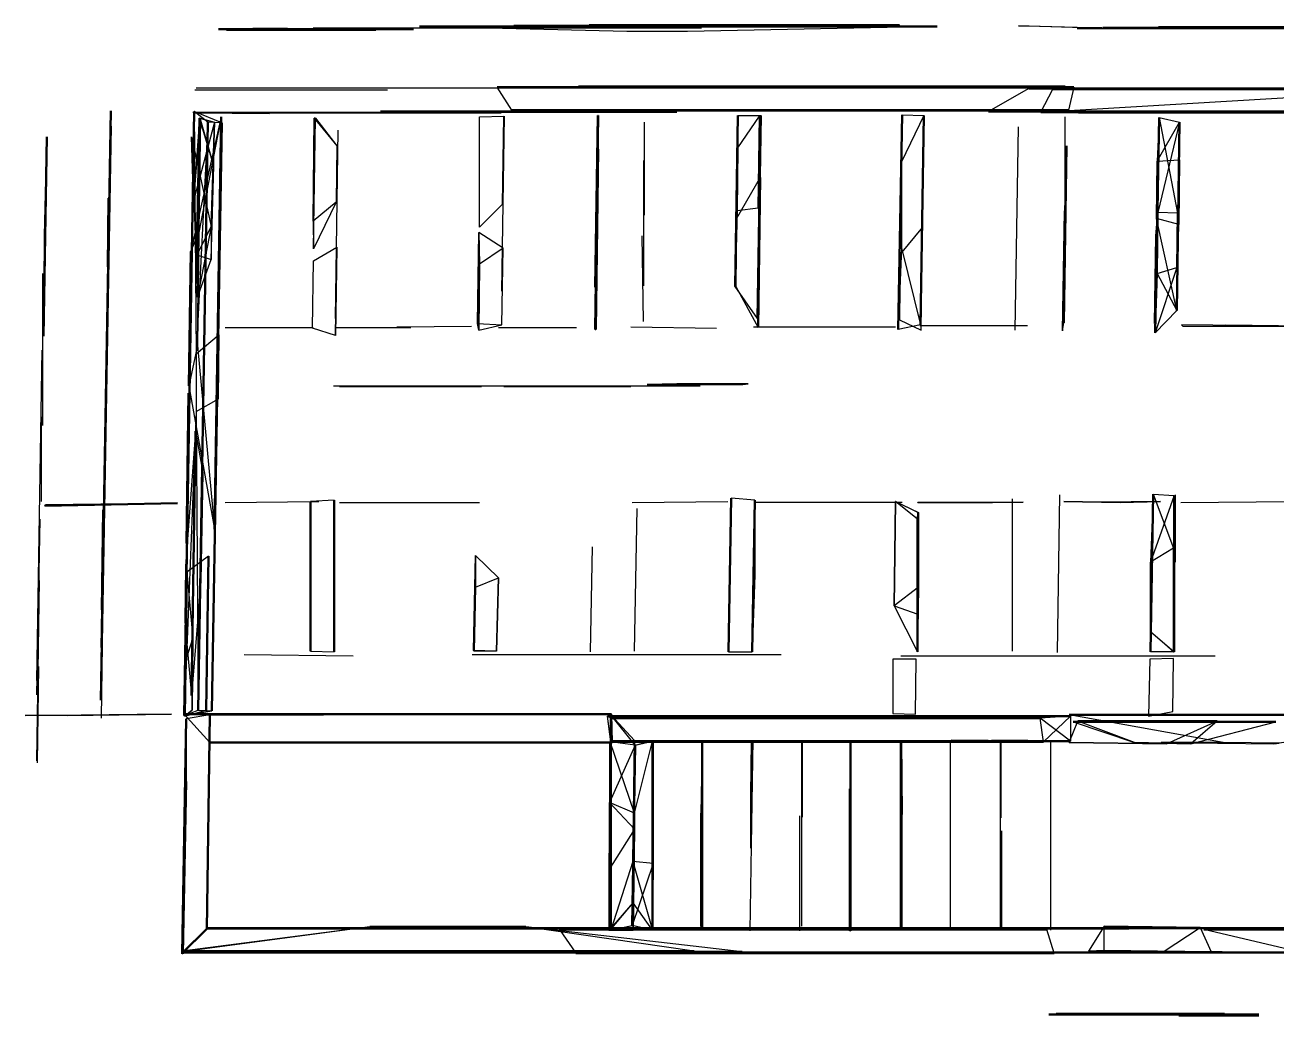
# Model space of a CAD drawing. Header units: metres. Extents: x 1.6 to 33.4, y -19.8 to -4.2.
# Drawn here: x 1.56 to 20.52, y -19.25 to -4.25 of the extents above; entities that cross this region are included whole.
import ezdxf

# ---------------------------------------------------------------- set-up
doc = ezdxf.new("R2010")
doc.units = ezdxf.units.M
for name, color, linetype in [('Lines', 1, 'Continuous'), ('Structure', 2, 'Continuous'), ('Walls', 3, 'Continuous')]:
    doc.layers.add(name, color=color, linetype=linetype)

msp = doc.modelspace()

# ---------------------------------------------------------------- linework, layer by layer
at = {"layer": 'Lines', "lineweight": 25}
for p, q in [((4.49, -4.3), (5.53, -4.29)), ((4.49, -4.31), (7.44, -4.31)), ((4.61, -4.32), (6.87, -4.32)), ((5.92, -4.29), (11.8, -4.29)), ((7.53, -4.27), (15.37, -4.27)), ((8.96, -4.26), (14.8, -4.26)), ((10.1, -4.25), (14.8, -4.25)), ((16.73, -4.26), (17.87, -4.29)), ((17.49, -4.3), (24.18, -4.3)), ((17.88, -4.29), (26.92, -4.29)), ((18.72, -4.28), (26.92, -4.28)), ((4.13, -5.23), (7.05, -5.23)), ((4.15, -5.2), (18.2, -5.2)), ((8.71, -5.19), (17.44, -5.19)), ((9.94, -5.18), (17.31, -5.18)), ((13.56, -5.17), (16.46, -5.17)), ((16.76, -5.21), (29.49, -5.21)), ((17.12, -5.22), (32.26, -5.22)), ((2.72, -13.67), (2.86, -5.55)), ((3.97, -14.7), (4.12, -5.56)), ((4.1, -5.57), (11.43, -5.57)), ((4.13, -5.58), (5.26, -5.59)), ((4.16, -7.73), (4.2, -5.66)), ((4.17, -8.37), (4.21, -5.66)), ((4.43, -11.88), (4.53, -5.64)), ((4.7, -5.58), (8.77, -5.58)), ((5.92, -7.22), (5.94, -5.66)), ((5.93, -7.64), (5.96, -5.66)), ((6.94, -5.55), (17.84, -5.55)), ((8.44, -7.31), (8.44, -5.64)), ((8.78, -8.28), (8.82, -5.63)), ((8.79, -6.96), (8.81, -5.63)), ((8.93, -5.54), (17.36, -5.54)), ((10.19, -8.86), (10.24, -5.62)), ((10.19, -8.22), (10.23, -5.62)), ((11.18, -5.53), (17.09, -5.53)), ((12.31, -8.21), (12.35, -5.62)), ((12.65, -8.69), (12.7, -5.62)), ((12.66, -7.02), (12.68, -5.63)), ((14.78, -8.86), (14.84, -5.61)), ((15.12, -8.79), (15.17, -5.62)), ((16.15, -5.56), (30.05, -5.56)), ((16.94, -5.57), (31.9, -5.57)), ((17.31, -7.22), (17.31, -5.64)), ((17.51, -5.58), (26.8, -5.58)), ((18.67, -8.91), (18.73, -5.65)), ((2.71, -14.47), (2.86, -5.78)), ((4.18, -14.62), (4.33, -5.72)), ((4.38, -7.3), (4.43, -5.72)), ((4.39, -14.63), (4.54, -5.73)), ((6.26, -8.69), (6.3, -5.84)), ((10.94, -7.13), (10.94, -5.72)), ((16.55, -8.87), (16.6, -5.79)), ((19, -8.57), (19.04, -5.72)), ((1.84, -8.96), (1.89, -5.94)), ((10.2, -8.86), (10.24, -6.13)), ((17.29, -8.76), (17.33, -6.08)), ((4.38, -7.8), (4.42, -6.38)), ((10.93, -8.2), (10.93, -6.3)), ((14.83, -7.62), (14.83, -6.32)), ((12.66, -8.83), (12.69, -6.56)), ((2.81, -7.91), (2.82, -6.87)), ((12.32, -8.21), (12.33, -7.18)), ((17.27, -8.88), (17.3, -7.06)), ((4.17, -9.1), (4.19, -7.39)), ((8.41, -8.77), (8.43, -7.39)), ((15.13, -8.87), (15.15, -7.31)), ((10.9, -7.44), (10.92, -8.74)), ((18.66, -8.77), (18.68, -7.44)), ((4.04, -9.71), (4.07, -7.68)), ((6.26, -8.95), (6.28, -7.61)), ((8.78, -8.79), (8.8, -7.63)), ((5.91, -8.84), (5.93, -7.82)), ((8.43, -8.87), (8.44, -7.87)), ((1.83, -10.31), (1.83, -8.01)), ((4.59, -8.83), (5.92, -8.83)), ((6.25, -8.83), (7.4, -8.83)), ((7.19, -8.82), (8.32, -8.81)), ((8.73, -8.83), (9.91, -8.83)), ((10.73, -8.82), (12.03, -8.84)), ((12.59, -8.82), (14.74, -8.82)), ((15.11, -8.8), (16.74, -8.8)), ((19.09, -8.81), (20.66, -8.81)), ((19.74, -8.79), (21.26, -8.81)), ((1.74, -14.17), (1.82, -9.17)), ((4, -12.1), (4.03, -9.82)), ((6.23, -9.71), (11.78, -9.71)), ((6.32, -9.72), (8.47, -9.72)), ((8.81, -9.72), (10.73, -9.72)), ((10.98, -9.69), (12.43, -9.69)), ((11.43, -9.68), (12.51, -9.68)), ((1.81, -11.46), (1.81, -10.18)), ((4.08, -14.4), (4.14, -10.4)), ((4.22, -12.67), (4.25, -11.03)), ((17.19, -13.75), (17.23, -11.36)), ((18.6, -13.74), (18.64, -11.35)), ((18.96, -13.74), (18.96, -11.37)), ((18.98, -12.38), (18.98, -11.36)), ((1.86, -11.53), (3.87, -11.49)), ((4.59, -11.48), (6.01, -11.46)), ((5.88, -13.73), (5.88, -11.46)), ((6.24, -13.74), (6.24, -11.44)), ((6.32, -11.48), (8.44, -11.48)), ((10.75, -11.48), (12.2, -11.46)), ((12.21, -13.74), (12.25, -11.41)), ((12.57, -13.74), (12.61, -11.44)), ((12.61, -11.47), (14.84, -11.47)), ((12.61, -12.57), (12.61, -11.51)), ((14.72, -13.04), (14.74, -11.46)), ((15.08, -11.47), (16.67, -11.47)), ((15.08, -11.48), (16.21, -11.48)), ((16.51, -13.73), (16.51, -11.42)), ((19.06, -11.48), (20.77, -11.46)), ((1.74, -14.39), (1.79, -11.73)), ((2.72, -13.1), (2.74, -11.59)), ((10.79, -13.73), (10.83, -11.57)), ((15.07, -13.74), (15.07, -11.73)), ((15.08, -13.17), (15.08, -11.63)), ((15.09, -12.76), (15.09, -11.63)), ((4.3, -14.62), (4.34, -12.29)), ((8.35, -13.72), (8.38, -12.28)), ((10.12, -13.74), (10.15, -12.15)), ((18.95, -13.74), (18.95, -12.17)), ((18.6, -13.43), (18.6, -12.38)), ((1.74, -15.39), (1.78, -12.66)), ((3.98, -14.71), (4.01, -12.53)), ((8.7, -13.73), (8.73, -12.62)), ((2.72, -14.74), (2.74, -13.26)), ((4.09, -14.62), (4.1, -13.54)), ((4.88, -13.78), (6.53, -13.8)), ((8.33, -13.78), (13.01, -13.78)), ((14.82, -13.8), (19.58, -13.8)), ((1.75, -15.42), (1.77, -13.96)), ((1.56, -14.7), (3.26, -14.68)), ((2.2, -14.7), (3.78, -14.68)), ((3.94, -18.31), (4, -14.75)), ((3.97, -14.68), (10.44, -14.68)), ((4.28, -14.69), (6.08, -14.69)), ((4.31, -17.94), (4.36, -14.69)), ((10.38, -14.71), (17.39, -14.71)), ((10.43, -17.95), (10.43, -14.69)), ((10.43, -14.74), (16.93, -14.74)), ((17.37, -14.69), (23.62, -14.69)), ((17.43, -14.8), (20.5, -14.8)), ((17.5, -14.79), (19.61, -14.79)), ((4.36, -15.11), (10.45, -15.11)), ((10.42, -17.95), (10.42, -15.1)), ((10.43, -15.09), (17.39, -15.09)), ((10.43, -15.1), (16.98, -15.1)), ((10.75, -17.88), (10.8, -15.15)), ((10.76, -16.91), (10.79, -15.08)), ((11.06, -17.95), (11.06, -15.09)), ((11.07, -16.94), (11.07, -15.08)), ((11.81, -17.95), (11.81, -15.09)), ((12.55, -16.71), (12.58, -15.09)), ((13.32, -17.89), (13.32, -15.08)), ((13.33, -16.24), (13.33, -15.08)), ((14.06, -17.96), (14.06, -15.08)), ((14.82, -17.95), (14.82, -15.08)), ((14.83, -15.08), (14.84, -16.2)), ((15.57, -17.95), (15.57, -15.08)), ((15.58, -15.07), (16.71, -15.08)), ((16.2, -15.07), (17.29, -15.08)), ((16.33, -17.95), (16.33, -15.08)), ((16.34, -16.25), (16.34, -15.08)), ((17.09, -17.95), (17.09, -15.08)), ((17.37, -15.11), (18.85, -15.13)), ((18.76, -15.11), (20.47, -15.13)), ((12.54, -17.96), (12.58, -15.38)), ((3.95, -18.31), (4, -15.7)), ((14.83, -17.95), (14.83, -15.64)), ((14.05, -17.96), (14.05, -15.81)), ((10.41, -17.95), (10.41, -16.02)), ((10.77, -17.54), (10.79, -16.18)), ((11.79, -17.89), (11.79, -16.18)), ((13.29, -17.96), (13.29, -16.22)), ((10.77, -17.95), (10.79, -16.42)), ((16.35, -17.95), (16.35, -16.45)), ((14.84, -17.71), (14.84, -16.56)), ((4.31, -17.91), (10.25, -17.91)), ((4.31, -17.92), (24.09, -17.92)), ((4.32, -17.93), (18.27, -17.93)), ((6.78, -17.9), (9.14, -17.9)), ((9.65, -17.94), (17.03, -17.94)), ((17.9, -17.89), (19.35, -17.91)), ((19.41, -17.94), (23.51, -17.94)), ((3.94, -18.27), (11.69, -18.27)), ((3.94, -18.28), (12.42, -18.28)), ((3.94, -18.29), (24.09, -18.29)), ((9.9, -18.3), (17.14, -18.3)), ((17.66, -18.27), (18.79, -18.28)), ((17.9, -18.26), (19.52, -18.28)), ((19.12, -18.27), (20.25, -18.28)), ((17.06, -19.23), (20.24, -19.23)), ((17.17, -19.22), (19.72, -19.22)), ((19.03, -19.25), (20.24, -19.25))]:
    msp.add_line(p, q, dxfattribs=at)
at = {"layer": 'Structure', "lineweight": 13}
for p, q in [((4.49, -4.3), (5.53, -4.29)), ((4.49, -4.31), (7.44, -4.31)), ((4.61, -4.32), (6.87, -4.32)), ((5.92, -4.29), (11.8, -4.29)), ((7.53, -4.27), (15.37, -4.27)), ((8.96, -4.26), (14.8, -4.26)), ((10.1, -4.25), (14.8, -4.25)), ((16.73, -4.26), (17.87, -4.29)), ((17.49, -4.3), (24.18, -4.3)), ((17.88, -4.29), (26.92, -4.29)), ((18.72, -4.28), (26.92, -4.28)), ((4.13, -5.23), (7.05, -5.23)), ((4.15, -5.2), (18.2, -5.2)), ((8.71, -5.19), (17.44, -5.19)), ((9.94, -5.18), (17.31, -5.18)), ((13.56, -5.17), (16.46, -5.17)), ((16.76, -5.21), (29.49, -5.21)), ((17.12, -5.22), (32.26, -5.22)), ((2.72, -13.67), (2.86, -5.55)), ((3.97, -14.7), (4.12, -5.56)), ((4.1, -5.57), (11.43, -5.57)), ((4.13, -5.58), (5.26, -5.59)), ((4.16, -7.73), (4.2, -5.66)), ((4.17, -8.37), (4.21, -5.66)), ((4.43, -11.88), (4.53, -5.64)), ((4.7, -5.58), (8.77, -5.58)), ((5.92, -7.22), (5.94, -5.66)), ((5.93, -7.64), (5.96, -5.66)), ((6.94, -5.55), (17.84, -5.55)), ((8.44, -7.31), (8.44, -5.64)), ((8.78, -8.28), (8.82, -5.63)), ((8.79, -6.96), (8.81, -5.63)), ((8.93, -5.54), (17.36, -5.54)), ((10.19, -8.86), (10.24, -5.62)), ((10.19, -8.22), (10.23, -5.62)), ((11.18, -5.53), (17.09, -5.53)), ((12.31, -8.21), (12.35, -5.62)), ((12.65, -8.69), (12.7, -5.62)), ((12.66, -7.02), (12.68, -5.63)), ((14.78, -8.86), (14.84, -5.61)), ((15.12, -8.79), (15.17, -5.62)), ((16.15, -5.56), (30.05, -5.56)), ((16.94, -5.57), (31.9, -5.57)), ((17.31, -7.22), (17.31, -5.64)), ((17.51, -5.58), (26.8, -5.58)), ((18.67, -8.91), (18.73, -5.65)), ((2.71, -14.47), (2.86, -5.78)), ((4.18, -14.62), (4.33, -5.72)), ((4.38, -7.3), (4.43, -5.72)), ((4.39, -14.63), (4.54, -5.73)), ((6.26, -8.69), (6.3, -5.84)), ((10.94, -7.13), (10.94, -5.72)), ((16.55, -8.87), (16.6, -5.79)), ((19, -8.57), (19.04, -5.72)), ((1.84, -8.96), (1.89, -5.94)), ((10.2, -8.86), (10.24, -6.13)), ((17.29, -8.76), (17.33, -6.08)), ((4.38, -7.8), (4.42, -6.38)), ((10.93, -8.2), (10.93, -6.3)), ((14.83, -7.62), (14.83, -6.32)), ((12.66, -8.83), (12.69, -6.56)), ((2.81, -7.91), (2.82, -6.87)), ((12.32, -8.21), (12.33, -7.18)), ((17.27, -8.88), (17.3, -7.06)), ((4.17, -9.1), (4.19, -7.39)), ((8.41, -8.77), (8.43, -7.39)), ((15.13, -8.87), (15.15, -7.31)), ((10.9, -7.44), (10.92, -8.74)), ((18.66, -8.77), (18.68, -7.44)), ((4.04, -9.71), (4.07, -7.68)), ((6.26, -8.95), (6.28, -7.61)), ((8.78, -8.79), (8.8, -7.63)), ((5.91, -8.84), (5.93, -7.82)), ((8.43, -8.87), (8.44, -7.87)), ((1.83, -10.31), (1.83, -8.01)), ((4.59, -8.83), (5.92, -8.83)), ((6.25, -8.83), (7.4, -8.83)), ((7.19, -8.82), (8.32, -8.81)), ((8.73, -8.83), (9.91, -8.83)), ((10.73, -8.82), (12.03, -8.84)), ((12.59, -8.82), (14.74, -8.82)), ((15.11, -8.8), (16.74, -8.8)), ((19.09, -8.81), (20.66, -8.81)), ((19.74, -8.79), (21.26, -8.81)), ((1.74, -14.17), (1.82, -9.17)), ((4, -12.1), (4.03, -9.82)), ((6.23, -9.71), (11.78, -9.71)), ((6.32, -9.72), (8.47, -9.72)), ((8.81, -9.72), (10.73, -9.72)), ((10.98, -9.69), (12.43, -9.69)), ((11.43, -9.68), (12.51, -9.68)), ((1.81, -11.46), (1.81, -10.18)), ((4.08, -14.4), (4.14, -10.4)), ((4.22, -12.67), (4.25, -11.03)), ((17.19, -13.75), (17.23, -11.36)), ((18.6, -13.74), (18.64, -11.35)), ((18.96, -13.74), (18.96, -11.37)), ((18.98, -12.38), (18.98, -11.36)), ((1.86, -11.53), (3.87, -11.49)), ((4.59, -11.48), (6.01, -11.46)), ((5.88, -13.73), (5.88, -11.46)), ((6.24, -13.74), (6.24, -11.44)), ((6.32, -11.48), (8.44, -11.48)), ((10.75, -11.48), (12.2, -11.46)), ((12.21, -13.74), (12.25, -11.41)), ((12.57, -13.74), (12.61, -11.44)), ((12.61, -11.47), (14.84, -11.47)), ((12.61, -12.57), (12.61, -11.51)), ((14.72, -13.04), (14.74, -11.46)), ((15.08, -11.47), (16.67, -11.47)), ((15.08, -11.48), (16.21, -11.48)), ((16.51, -13.73), (16.51, -11.42)), ((19.06, -11.48), (20.77, -11.46)), ((1.74, -14.39), (1.79, -11.73)), ((2.72, -13.1), (2.74, -11.59)), ((10.79, -13.73), (10.83, -11.57)), ((15.07, -13.74), (15.07, -11.73)), ((15.08, -13.17), (15.08, -11.63)), ((15.09, -12.76), (15.09, -11.63)), ((4.3, -14.62), (4.34, -12.29)), ((8.35, -13.72), (8.38, -12.28)), ((10.12, -13.74), (10.15, -12.15)), ((18.95, -13.74), (18.95, -12.17)), ((18.6, -13.43), (18.6, -12.38)), ((1.74, -15.39), (1.78, -12.66)), ((3.98, -14.71), (4.01, -12.53)), ((8.7, -13.73), (8.73, -12.62)), ((2.72, -14.74), (2.74, -13.26)), ((4.09, -14.62), (4.1, -13.54)), ((4.88, -13.78), (6.53, -13.8)), ((8.33, -13.78), (13.01, -13.78)), ((14.82, -13.8), (19.58, -13.8)), ((1.75, -15.42), (1.77, -13.96)), ((1.56, -14.7), (3.26, -14.68)), ((2.2, -14.7), (3.78, -14.68)), ((3.94, -18.31), (4, -14.75)), ((3.97, -14.68), (10.44, -14.68)), ((4.28, -14.69), (6.08, -14.69)), ((4.31, -17.94), (4.36, -14.69)), ((10.38, -14.71), (17.39, -14.71)), ((10.43, -17.95), (10.43, -14.69)), ((10.43, -14.74), (16.93, -14.74)), ((17.37, -14.69), (23.62, -14.69)), ((17.43, -14.8), (20.5, -14.8)), ((17.5, -14.79), (19.61, -14.79)), ((4.36, -15.11), (10.45, -15.11)), ((10.42, -17.95), (10.42, -15.1)), ((10.43, -15.09), (17.39, -15.09)), ((10.43, -15.1), (16.98, -15.1)), ((10.75, -17.88), (10.8, -15.15)), ((10.76, -16.91), (10.79, -15.08)), ((11.06, -17.95), (11.06, -15.09)), ((11.07, -16.94), (11.07, -15.08)), ((11.81, -17.95), (11.81, -15.09)), ((12.55, -16.71), (12.58, -15.09)), ((13.32, -17.89), (13.32, -15.08)), ((13.33, -16.24), (13.33, -15.08)), ((14.06, -17.96), (14.06, -15.08)), ((14.82, -17.95), (14.82, -15.08)), ((14.83, -15.08), (14.84, -16.2)), ((15.57, -17.95), (15.57, -15.08)), ((15.58, -15.07), (16.71, -15.08)), ((16.2, -15.07), (17.29, -15.08)), ((16.33, -17.95), (16.33, -15.08)), ((16.34, -16.25), (16.34, -15.08)), ((17.09, -17.95), (17.09, -15.08)), ((17.37, -15.11), (18.85, -15.13)), ((18.76, -15.11), (20.47, -15.13)), ((12.54, -17.96), (12.58, -15.38)), ((3.95, -18.31), (4, -15.7)), ((14.83, -17.95), (14.83, -15.64)), ((14.05, -17.96), (14.05, -15.81)), ((10.41, -17.95), (10.41, -16.02)), ((10.77, -17.54), (10.79, -16.18)), ((11.79, -17.89), (11.79, -16.18)), ((13.29, -17.96), (13.29, -16.22)), ((10.77, -17.95), (10.79, -16.42)), ((16.35, -17.95), (16.35, -16.45)), ((14.84, -17.71), (14.84, -16.56)), ((4.31, -17.91), (10.25, -17.91)), ((4.31, -17.92), (24.09, -17.92)), ((4.32, -17.93), (18.27, -17.93)), ((6.78, -17.9), (9.14, -17.9)), ((9.65, -17.94), (17.03, -17.94)), ((17.9, -17.89), (19.35, -17.91)), ((19.41, -17.94), (23.51, -17.94)), ((3.94, -18.27), (11.69, -18.27)), ((3.94, -18.28), (12.42, -18.28)), ((3.94, -18.29), (24.09, -18.29)), ((9.9, -18.3), (17.14, -18.3)), ((17.66, -18.27), (18.79, -18.28)), ((17.9, -18.26), (19.52, -18.28)), ((19.12, -18.27), (20.25, -18.28)), ((17.06, -19.23), (20.24, -19.23)), ((17.17, -19.22), (19.72, -19.22)), ((19.03, -19.25), (20.24, -19.25))]:
    msp.add_line(p, q, dxfattribs=at)
at = {"layer": 'Walls', "lineweight": 50}
for p, q in [((4.49, -4.31), (7.44, -4.31)), ((4.61, -4.32), (6.87, -4.32)), ((7.53, -4.27), (15.37, -4.27)), ((7.53, -4.27), (15.37, -4.27)), ((8.96, -4.26), (14.8, -4.26)), ((8.96, -4.26), (14.8, -4.26)), ((10.1, -4.25), (14.8, -4.25)), ((17.88, -4.29), (26.92, -4.29)), ((18.72, -4.28), (26.92, -4.28)), ((8.71, -5.19), (17.44, -5.19)), ((8.71, -5.19), (17.44, -5.19)), ((9.94, -5.18), (17.31, -5.18)), ((16.76, -5.21), (29.49, -5.21)), ((17.12, -5.22), (32.26, -5.22)), ((2.72, -13.67), (2.86, -5.55)), ((3.97, -14.7), (4.12, -5.56)), ((3.97, -14.7), (4.12, -5.56)), ((3.97, -14.7), (4.12, -5.56)), ((4.16, -7.73), (4.2, -5.66)), ((4.16, -7.73), (4.2, -5.66)), ((4.16, -7.73), (4.2, -5.66)), ((4.16, -7.73), (4.2, -5.66)), ((4.17, -8.37), (4.21, -5.66)), ((4.17, -8.37), (4.21, -5.66)), ((4.17, -8.37), (4.21, -5.66)), ((4.17, -8.37), (4.21, -5.66)), ((4.43, -11.88), (4.53, -5.64)), ((4.43, -11.88), (4.53, -5.64)), ((8.93, -5.54), (17.36, -5.54)), ((10.19, -8.86), (10.24, -5.62)), ((10.19, -8.22), (10.23, -5.62)), ((10.19, -8.86), (10.24, -5.62)), ((10.19, -8.22), (10.23, -5.62)), ((12.31, -8.21), (12.35, -5.62)), ((12.31, -8.21), (12.35, -5.62)), ((12.65, -8.69), (12.7, -5.62)), ((12.65, -8.69), (12.7, -5.62)), ((14.78, -8.86), (14.84, -5.61)), ((14.78, -8.86), (14.84, -5.61)), ((15.12, -8.79), (15.17, -5.62)), ((15.12, -8.79), (15.17, -5.62)), ((16.15, -5.56), (30.05, -5.56)), ((16.94, -5.57), (31.9, -5.57)), ((16.94, -5.57), (31.9, -5.57)), ((18.67, -8.91), (18.73, -5.65)), ((18.67, -8.91), (18.73, -5.65)), ((18.67, -8.91), (18.73, -5.65)), ((18.67, -8.91), (18.73, -5.65)), ((2.71, -14.47), (2.86, -5.78)), ((4.18, -14.62), (4.33, -5.72)), ((4.18, -14.62), (4.33, -5.72)), ((4.18, -14.62), (4.33, -5.72)), ((4.39, -14.63), (4.54, -5.73)), ((4.39, -14.63), (4.54, -5.73)), ((19, -8.57), (19.04, -5.72)), ((19, -8.57), (19.04, -5.72)), ((19, -8.57), (19.04, -5.72)), ((19, -8.57), (19.04, -5.72)), ((19, -8.57), (19.04, -5.72)), ((1.84, -8.96), (1.89, -5.94)), ((10.2, -8.86), (10.24, -6.13)), ((10.2, -8.86), (10.24, -6.13)), ((17.29, -8.76), (17.33, -6.08)), ((12.66, -8.83), (12.69, -6.56)), ((12.66, -8.83), (12.69, -6.56)), ((4.04, -9.71), (4.07, -7.68)), ((4.04, -9.71), (4.07, -7.68)), ((4.08, -14.4), (4.14, -10.4)), ((4.08, -14.4), (4.14, -10.4)), ((18.6, -13.74), (18.64, -11.35)), ((18.6, -13.74), (18.64, -11.35)), ((18.6, -13.74), (18.64, -11.35)), ((18.96, -13.74), (18.96, -11.37)), ((18.96, -13.74), (18.96, -11.37)), ((18.96, -13.74), (18.96, -11.37)), ((1.86, -11.53), (3.87, -11.49)), ((1.86, -11.53), (3.87, -11.49)), ((5.88, -13.73), (5.88, -11.46)), ((6.24, -13.74), (6.24, -11.44)), ((12.21, -13.74), (12.25, -11.41)), ((12.57, -13.74), (12.61, -11.44)), ((12.57, -13.74), (12.61, -11.44)), ((15.07, -13.74), (15.07, -11.73)), ((15.07, -13.74), (15.07, -11.73)), ((15.07, -13.74), (15.07, -11.73)), ((4.3, -14.62), (4.34, -12.29)), ((3.98, -14.71), (4.01, -12.53)), ((3.98, -14.71), (4.01, -12.53)), ((3.94, -18.31), (4, -14.75)), ((3.94, -18.31), (4, -14.75)), ((3.97, -14.68), (10.44, -14.68)), ((4.31, -17.94), (4.36, -14.69)), ((10.38, -14.71), (17.39, -14.71)), ((10.38, -14.71), (17.39, -14.71)), ((10.38, -14.71), (17.39, -14.71)), ((10.43, -17.95), (10.43, -14.69)), ((10.43, -17.95), (10.43, -14.69)), ((10.43, -17.95), (10.43, -14.69)), ((10.43, -14.74), (16.93, -14.74)), ((10.43, -14.74), (16.93, -14.74)), ((10.43, -14.74), (16.93, -14.74)), ((17.37, -14.69), (23.62, -14.69)), ((17.43, -14.8), (20.5, -14.8)), ((17.43, -14.8), (20.5, -14.8)), ((17.5, -14.79), (19.61, -14.79)), ((17.5, -14.79), (19.61, -14.79)), ((17.5, -14.79), (19.61, -14.79)), ((4.36, -15.11), (10.45, -15.11)), ((10.42, -17.95), (10.42, -15.1)), ((10.42, -17.95), (10.42, -15.1)), ((10.42, -17.95), (10.42, -15.1)), ((10.42, -17.95), (10.42, -15.1)), ((10.43, -15.09), (17.39, -15.09)), ((10.43, -15.09), (17.39, -15.09)), ((10.43, -15.09), (17.39, -15.09)), ((10.43, -15.1), (16.98, -15.1)), ((10.43, -15.1), (16.98, -15.1)), ((10.43, -15.1), (16.98, -15.1)), ((10.75, -17.88), (10.8, -15.15)), ((10.75, -17.88), (10.8, -15.15)), ((10.75, -17.88), (10.8, -15.15)), ((10.75, -17.88), (10.8, -15.15)), ((10.75, -17.88), (10.8, -15.15)), ((10.75, -17.88), (10.8, -15.15)), ((10.75, -17.88), (10.8, -15.15)), ((11.06, -17.95), (11.06, -15.09)), ((11.06, -17.95), (11.06, -15.09)), ((11.06, -17.95), (11.06, -15.09)), ((11.06, -17.95), (11.06, -15.09)), ((11.81, -17.95), (11.81, -15.09)), ((14.06, -17.96), (14.06, -15.08)), ((14.82, -17.95), (14.82, -15.08)), ((3.95, -18.31), (4, -15.7)), ((14.83, -17.95), (14.83, -15.64)), ((14.83, -17.95), (14.83, -15.64)), ((14.05, -17.96), (14.05, -15.81)), ((4.31, -17.92), (24.09, -17.92)), ((6.78, -17.9), (9.14, -17.9)), ((6.78, -17.9), (9.14, -17.9)), ((9.65, -17.94), (17.03, -17.94)), ((19.41, -17.94), (23.51, -17.94)), ((3.94, -18.27), (11.69, -18.27)), ((3.94, -18.27), (11.69, -18.27)), ((3.94, -18.28), (12.42, -18.28)), ((3.94, -18.28), (12.42, -18.28)), ((3.94, -18.29), (24.09, -18.29)), ((3.94, -18.29), (24.09, -18.29)), ((9.9, -18.3), (17.14, -18.3)), ((9.9, -18.3), (17.14, -18.3)), ((17.06, -19.23), (20.24, -19.23)), ((17.17, -19.22), (19.72, -19.22))]:
    msp.add_line(p, q, dxfattribs=at)
at = {"layer": 'Walls', "lineweight": 25}
for points in [[(4.49, -4.31), (7.44, -4.31), (6.87, -4.32), (4.61, -4.32)], [(8.96, -4.26), (14.8, -4.26), (15.37, -4.27), (7.53, -4.27)], [(7.53, -4.27), (15.37, -4.27), (11.59, -4.35), (10.67, -4.35)], [(8.96, -4.26), (14.8, -4.26), (14.8, -4.25), (10.1, -4.25)], [(16.73, -4.26), (17.87, -4.29), (17.58, -4.29), (16.6, -4.26)], [(18.72, -4.28), (26.92, -4.28), (26.92, -4.29), (17.88, -4.29)], [(9.94, -5.18), (17.31, -5.18), (17.44, -5.19), (8.71, -5.19)], [(8.71, -5.19), (17.44, -5.19), (17.36, -5.54), (8.93, -5.54)], [(16.15, -5.56), (30.05, -5.56), (29.49, -5.21), (16.76, -5.21)], [(17.12, -5.22), (32.26, -5.22), (31.9, -5.57), (16.94, -5.57)], [(22.65, -5.23), (25.49, -5.23), (31.9, -5.57), (16.94, -5.57)], [(2.72, -13.67), (2.86, -5.55), (2.86, -5.78), (2.71, -14.47)], [(4.39, -14.63), (4.54, -5.73), (4.12, -5.56), (3.97, -14.7)], [(4.18, -14.62), (4.33, -5.72), (4.12, -5.56), (3.97, -14.7)], [(3.97, -14.7), (4.12, -5.56), (4.15, -9.23), (4.15, -10.1)], [(4.43, -11.88), (4.53, -5.64), (4.07, -7.68), (4.04, -9.71)], [(4.17, -8.37), (4.21, -5.66), (4.11, -6.91), (4.08, -5.94)], [(4.16, -7.73), (4.2, -5.66), (4.11, -6.91), (4.08, -5.94)], [(4.38, -7.8), (4.42, -6.38), (4.2, -5.66), (4.16, -7.73)], [(4.17, -8.37), (4.21, -5.66), (4.2, -5.66), (4.16, -7.73)], [(4.16, -7.73), (4.2, -5.66), (4.43, -5.72), (4.38, -7.3)], [(4.43, -11.88), (4.53, -5.64), (4.19, -7.39), (4.17, -9.1)], [(4.38, -7.8), (4.42, -6.38), (4.21, -5.66), (4.17, -8.37)], [(4.17, -8.37), (4.21, -5.66), (4.43, -5.72), (4.38, -7.3)], [(5.93, -7.64), (5.96, -5.66), (5.94, -5.66), (5.92, -7.22)], [(5.92, -7.22), (5.94, -5.66), (6.28, -6.08), (6.27, -6.93)], [(5.93, -7.64), (5.96, -5.66), (6.28, -6.08), (6.27, -6.93)], [(8.44, -7.31), (8.44, -5.64), (8.81, -5.63), (8.79, -6.96)], [(10.2, -8.86), (10.24, -6.13), (10.24, -5.62), (10.19, -8.86)], [(10.2, -8.86), (10.24, -6.13), (10.23, -5.62), (10.19, -8.22)], [(10.19, -8.86), (10.24, -5.62), (10.23, -5.62), (10.19, -8.22)], [(12.31, -8.21), (12.35, -5.62), (12.7, -5.62), (12.65, -8.69)], [(12.31, -8.21), (12.35, -5.62), (12.35, -6.11), (12.34, -7.06)], [(12.34, -7.06), (12.35, -6.11), (12.68, -5.63), (12.66, -7.02)], [(12.66, -8.83), (12.69, -6.56), (12.7, -5.62), (12.65, -8.69)], [(14.78, -8.86), (14.84, -5.61), (15.17, -5.62), (15.12, -8.79)], [(14.78, -8.86), (14.84, -5.61), (14.83, -6.32), (14.83, -7.62)], [(15.12, -8.79), (15.17, -5.62), (14.83, -6.32), (14.83, -7.62)], [(18.67, -8.91), (18.73, -5.65), (18.7, -6.31), (18.69, -7.18)], [(18.67, -8.91), (18.73, -5.65), (19.04, -5.72), (19, -8.57)], [(18.67, -8.91), (18.73, -5.65), (19.01, -7.1), (19, -7.92)], [(18.67, -8.91), (18.73, -5.65), (18.71, -7.09), (18.7, -8.01)], [(4.38, -7.3), (4.43, -5.72), (4.11, -6.91), (4.08, -5.94)], [(4.18, -14.62), (4.33, -5.72), (4.15, -9.23), (4.15, -10.1)], [(4.39, -14.63), (4.54, -5.73), (4.33, -5.72), (4.18, -14.62)], [(4.38, -7.8), (4.42, -6.38), (4.43, -5.72), (4.38, -7.3)], [(18.69, -7.18), (18.7, -6.31), (19.04, -5.72), (19, -8.57)], [(19, -8.57), (19.04, -5.72), (18.71, -7.09), (18.7, -8.01)], [(19.03, -7.27), (19.04, -6.29), (19.04, -5.72), (19, -8.57)], [(19, -8.57), (19.04, -5.72), (19.01, -7.1), (19, -7.92)], [(1.84, -8.96), (1.89, -5.94), (1.87, -6.59), (1.85, -7.44)], [(17.29, -8.76), (17.33, -6.08), (17.3, -7.06), (17.27, -8.88)], [(18.69, -7.18), (18.7, -6.31), (19.04, -6.29), (19.03, -7.27)], [(12.66, -8.83), (12.69, -6.56), (12.33, -7.18), (12.32, -8.21)], [(18.66, -8.77), (18.68, -7.44), (18.71, -7.09), (18.7, -8.01)], [(19, -7.92), (19.01, -7.1), (18.71, -7.09), (18.7, -8.01)], [(4.04, -9.71), (4.07, -7.68), (4.19, -7.39), (4.17, -9.1)], [(8.78, -8.79), (8.8, -7.63), (8.43, -7.39), (8.41, -8.77)], [(8.41, -8.77), (8.43, -7.39), (8.44, -7.87), (8.43, -8.87)], [(15.13, -8.87), (15.15, -7.31), (14.81, -7.72), (14.8, -8.71)], [(5.91, -8.84), (5.93, -7.82), (6.28, -7.61), (6.26, -8.95)], [(8.78, -8.79), (8.8, -7.63), (8.44, -7.87), (8.43, -8.87)], [(19.09, -8.81), (20.66, -8.81), (20.02, -8.8), (19.07, -8.79)], [(4.49, -9.91), (4.5, -8.94), (4.15, -9.23), (4.15, -10.1)], [(10.98, -9.69), (12.43, -9.69), (12.51, -9.68), (11.43, -9.68)], [(4.08, -14.4), (4.14, -10.4), (3.99, -12.44), (3.98, -13.28)], [(4.08, -14.4), (4.14, -10.4), (4.25, -11.03), (4.22, -12.67)], [(18.6, -13.74), (18.64, -11.35), (18.96, -11.37), (18.96, -13.74)], [(18.6, -13.74), (18.64, -11.35), (18.95, -12.17), (18.95, -13.74)], [(18.6, -13.74), (18.64, -11.35), (18.6, -12.38), (18.6, -13.43)], [(18.96, -13.74), (18.96, -11.37), (18.6, -12.38), (18.6, -13.43)], [(18.96, -13.74), (18.96, -11.37), (18.95, -12.17), (18.95, -13.74)], [(2.83, -11.5), (3.82, -11.49), (3.87, -11.49), (1.86, -11.53)], [(1.87, -11.51), (2.71, -11.5), (3.87, -11.49), (1.86, -11.53)], [(6.24, -13.74), (6.24, -11.44), (5.88, -11.46), (5.88, -13.73)], [(12.57, -13.74), (12.61, -11.44), (12.25, -11.41), (12.21, -13.74)], [(12.57, -13.74), (12.61, -11.44), (12.61, -11.51), (12.61, -12.57)], [(15.07, -13.74), (15.07, -11.73), (14.74, -11.46), (14.72, -13.04)], [(15.08, -13.17), (15.08, -11.63), (14.74, -11.46), (14.72, -13.04)], [(14.72, -13.04), (14.74, -11.46), (15.09, -11.63), (15.09, -12.76)], [(15.08, -11.47), (16.67, -11.47), (16.21, -11.48), (15.08, -11.48)], [(17.29, -11.46), (18.14, -11.48), (18.75, -11.46), (17.86, -11.47)], [(15.07, -13.74), (15.07, -11.73), (15.08, -11.63), (15.08, -13.17)], [(15.07, -13.74), (15.07, -11.73), (15.09, -11.63), (15.09, -12.76)], [(15.08, -13.17), (15.08, -11.63), (15.09, -11.63), (15.09, -12.76)], [(4.3, -14.62), (4.34, -12.29), (4.01, -12.53), (3.98, -14.71)], [(8.35, -13.72), (8.38, -12.28), (8.38, -12.76), (8.36, -13.73)], [(8.35, -13.72), (8.38, -12.28), (8.73, -12.62), (8.7, -13.73)], [(18.95, -13.74), (18.95, -12.17), (18.6, -12.38), (18.6, -13.43)], [(3.98, -14.71), (4.01, -12.53), (4.1, -13.54), (4.09, -14.62)], [(8.36, -13.73), (8.38, -12.76), (8.73, -12.62), (8.7, -13.73)], [(3.99, -14.71), (4, -13.85), (4.1, -13.54), (4.09, -14.62)], [(15.04, -14.68), (15.05, -13.85), (14.7, -13.85), (14.7, -14.67)], [(18.94, -14.64), (18.95, -13.84), (18.59, -13.85), (18.57, -14.71)], [(1.56, -14.7), (3.26, -14.68), (3.78, -14.68), (2.2, -14.7)], [(4.31, -17.94), (4.36, -14.69), (4, -14.75), (3.94, -18.31)], [(3.94, -18.31), (4, -14.75), (4, -15.7), (3.95, -18.31)], [(3.97, -14.68), (10.44, -14.68), (10.45, -15.11), (4.36, -15.11)], [(10.38, -14.71), (17.39, -14.71), (17.39, -15.09), (10.43, -15.09)], [(10.38, -14.71), (17.39, -14.71), (16.98, -15.1), (10.43, -15.1)], [(10.38, -14.71), (17.39, -14.71), (16.93, -14.74), (10.43, -14.74)], [(10.43, -17.95), (10.43, -14.69), (10.42, -15.1), (10.42, -17.95)], [(10.75, -17.88), (10.8, -15.15), (10.43, -14.69), (10.43, -17.95)], [(10.43, -17.95), (10.43, -14.69), (10.79, -15.08), (10.76, -16.91)], [(10.43, -15.09), (17.39, -15.09), (16.93, -14.74), (10.43, -14.74)], [(10.43, -15.1), (16.98, -15.1), (16.93, -14.74), (10.43, -14.74)], [(17.37, -14.69), (23.62, -14.69), (20.55, -15.12), (19.7, -15.11)], [(17.5, -14.79), (19.61, -14.79), (18.85, -15.13), (17.37, -15.11)], [(17.5, -14.79), (19.61, -14.79), (20.5, -14.8), (17.43, -14.8)], [(18.36, -15.11), (19.21, -15.13), (20.5, -14.8), (17.43, -14.8)], [(17.5, -14.79), (19.61, -14.79), (19.21, -15.13), (18.36, -15.11)], [(10.42, -17.95), (10.42, -15.1), (10.41, -16.02), (10.41, -17.95)], [(10.75, -17.88), (10.8, -15.15), (10.41, -16.02), (10.41, -17.95)], [(10.75, -17.88), (10.8, -15.15), (10.42, -15.1), (10.42, -17.95)], [(10.77, -17.54), (10.79, -16.18), (10.42, -15.1), (10.42, -17.95)], [(10.43, -15.09), (17.39, -15.09), (16.98, -15.1), (10.43, -15.1)], [(10.75, -17.88), (10.8, -15.15), (10.79, -15.08), (10.76, -16.91)], [(10.75, -17.88), (10.8, -15.15), (11.07, -15.08), (11.07, -16.94)], [(10.75, -17.88), (10.8, -15.15), (11.06, -15.09), (11.06, -17.95)], [(10.75, -17.88), (10.8, -15.15), (10.79, -16.18), (10.77, -17.54)], [(11.06, -17.95), (11.06, -15.09), (10.79, -15.08), (10.76, -16.91)], [(10.76, -16.91), (10.79, -15.08), (11.07, -15.08), (11.07, -16.94)], [(10.77, -17.54), (10.79, -16.18), (11.06, -15.09), (11.06, -17.95)], [(11.06, -17.95), (11.06, -15.09), (11.07, -15.08), (11.07, -16.94)], [(11.81, -17.95), (11.81, -15.09), (11.79, -16.18), (11.79, -17.89)], [(12.55, -15.91), (12.56, -15.09), (12.58, -15.09), (12.55, -16.71)], [(14.06, -17.96), (14.06, -15.08), (14.05, -15.81), (14.05, -17.96)], [(14.82, -17.95), (14.82, -15.08), (14.83, -15.64), (14.83, -17.95)], [(18.76, -15.11), (20.47, -15.13), (20.55, -15.12), (19.7, -15.11)], [(14.84, -17.71), (14.84, -16.56), (14.83, -15.64), (14.83, -17.95)], [(10.41, -17.95), (10.41, -16.02), (10.4, -17.04), (10.4, -17.95)], [(10.77, -17.54), (10.79, -16.18), (10.41, -16.02), (10.41, -17.95)], [(10.41, -17.95), (10.41, -16.02), (10.79, -16.42), (10.77, -17.95)], [(10.77, -17.54), (10.79, -16.18), (10.79, -16.42), (10.77, -17.95)], [(10.77, -17.95), (10.79, -16.42), (10.4, -17.04), (10.4, -17.95)], [(3.94, -18.28), (12.42, -18.28), (9.14, -17.9), (6.78, -17.9)], [(3.94, -18.27), (11.69, -18.27), (9.14, -17.9), (6.78, -17.9)], [(3.94, -18.29), (24.09, -18.29), (24.09, -17.92), (4.31, -17.92)], [(9.9, -18.3), (17.14, -18.3), (17.03, -17.94), (9.65, -17.94)], [(17.66, -18.27), (18.79, -18.28), (19.35, -17.91), (17.9, -17.89)], [(17.9, -17.89), (19.35, -17.91), (19.52, -18.28), (17.9, -18.26)], [(19.41, -17.94), (23.51, -17.94), (21.93, -18.28), (20.8, -18.27)], [(3.94, -18.28), (12.42, -18.28), (11.69, -18.27), (3.94, -18.27)], [(3.94, -18.29), (24.09, -18.29), (17.14, -18.3), (9.9, -18.3)], [(17.66, -18.27), (18.79, -18.28), (19.52, -18.28), (17.9, -18.26)], [(17.06, -19.23), (20.24, -19.23), (19.72, -19.22), (17.17, -19.22)]]:
    msp.add_lwpolyline(points, close=True, dxfattribs=at)

doc.saveas('drawing.dxf')
